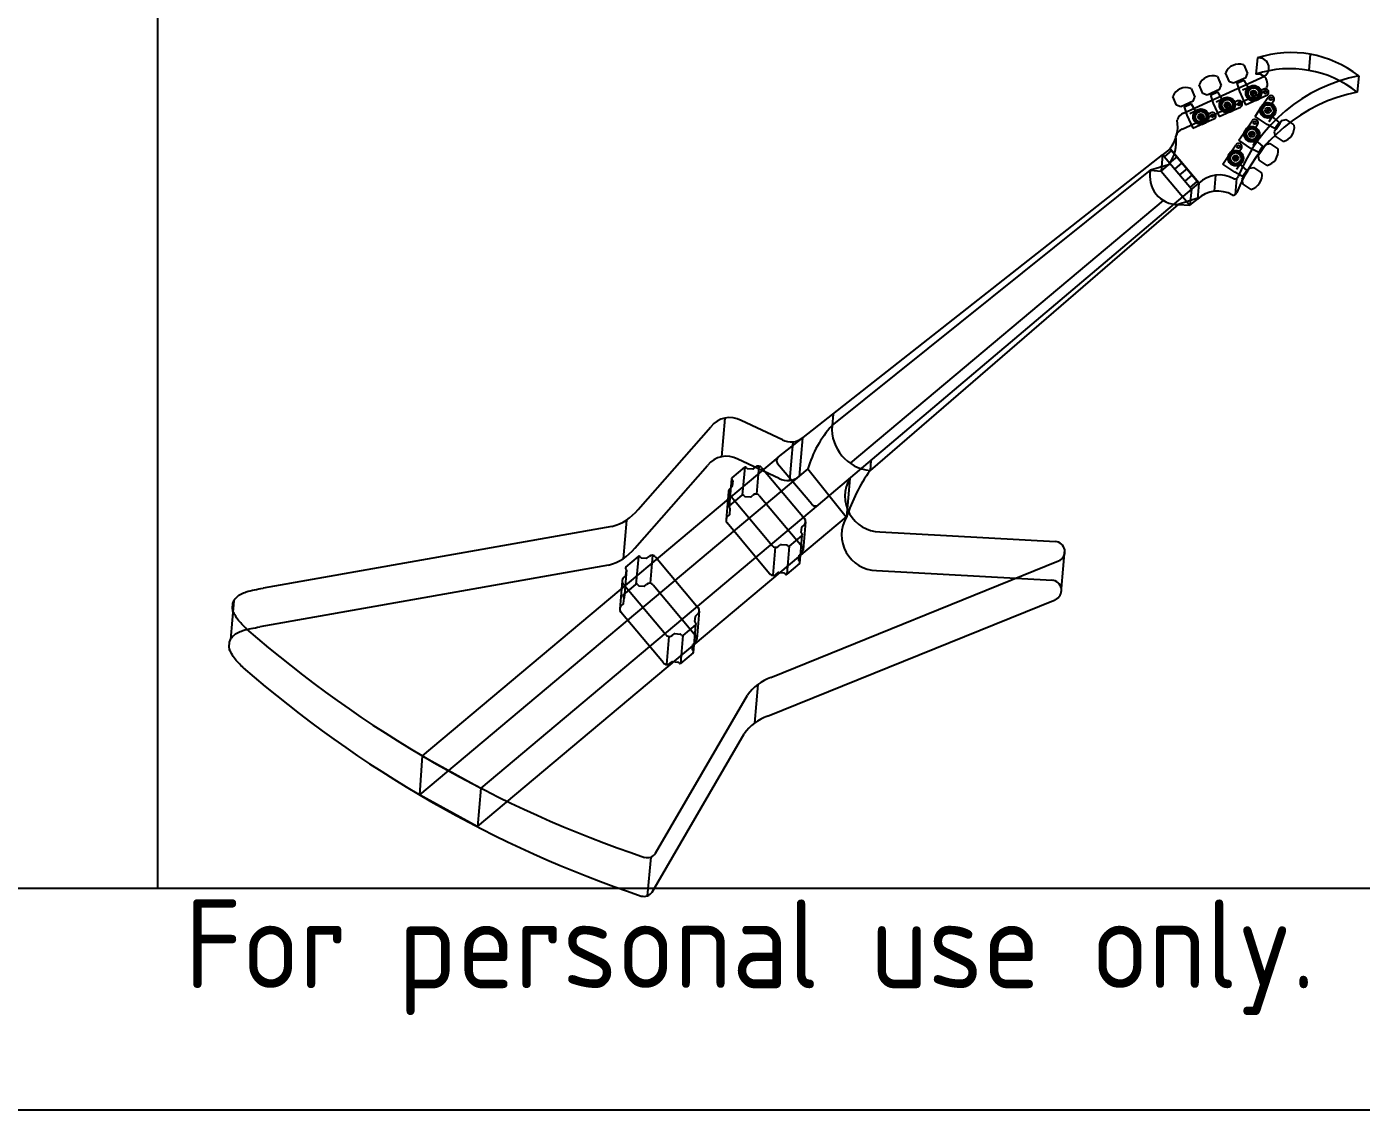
# Model space of a CAD drawing. Extents: x 25 to 1178, y 10 to 839.
# Drawn here: x 822.1 to 882.2, y 10 to 58.8 of the extents above; entities that cross this region are included whole.
import ezdxf
from ezdxf.enums import TextEntityAlignment as Align

# ---------------------------------------------------------------- set-up
doc = ezdxf.new("R2010")
doc.units = 0
doc.header["$LTSCALE"] = 10
for name, color, linetype in [('EXP_OUTLINE_BODY', 3, 'CONTINUOUS'), ('FRAME025', 7, 'CONTINUOUS'), ('FRAME050', 6, 'CONTINUOUS'), ('FRAME070', 5, 'CONTINUOUS'), ('Jackson_Headstock_reversed', 1, 'CONTINUOUS'), ('KEN_LAWRENCE_HEADSTOCK', 34, 'CONTINUOUS'), ('KEN_LAWRENCE_PEGHEAD', 7, 'CONTINUOUS'), ('NECK', 1, 'CONTINUOUS'), ('PICKUP_CAVITY', 1, 'CONTINUOUS'), ('tuners', 4, 'CONTINUOUS'), ('WM570---', 1, 'CONTINUOUS')]:
    doc.layers.add(name, color=color, linetype=linetype)
doc.styles.add('ISOCP', font='isocp.shx')

# ---------------------------------------------------------------- blocks, each defined once
blk = doc.blocks.new('A$C70AD4C9C')
at = {"layer": 'EXP_OUTLINE_BODY', "color": 3}
blk.add_line((159.6, 123.7), (275.2, 15.3), dxfattribs=at)
at = {"layer": 'EXP_OUTLINE_BODY'}
blk.add_line((0, 86.2), (266.1, 0), dxfattribs=at)
blk.add_arc((268.9, 8.7), 9.1, 252.0443, 46.835, dxfattribs=at)
blk = doc.blocks.new('drawingid')
at = {"layer": 'EXP_OUTLINE_BODY', "color": 1}
for p, q in [((-290.464, 37.422), (-290.527, 36.694)), ((-288.079, 37.589), (-288.143, 36.861)), ((-285.898, 36.611), (-285.961, 35.884)), ((-294.73, 33.053), (-294.793, 32.326)), ((-292.344, 32.141), (-292.407, 31.414)), ((-291.406, 31.991), (-291.469, 31.263)), ((-293.436, 31.51), (-293.499, 30.783)), ((-293.099, 31.785), (-293.162, 31.057))]:
    blk.add_line(p, q, dxfattribs=at)
at = {"layer": 'EXP_OUTLINE_BODY'}
for p, q in [((-314.455, 21.196), (-314.606, 19.452)), ((-318.36, 17.074), (-315.085, 20.803)), ((-311.396, 20.123), (-311.547, 18.379)), ((-310.958, 20.301), (-311.11, 18.558)), ((-318.511, 15.331), (-315.236, 19.059)), ((-308.824, 18.477), (-308.976, 16.733)), ((-319.539, 16.308), (-335.259, 13.526)), ((-318.89, 16.599), (-319.041, 14.856)), ((-299.291, 13.509), (-299.14, 15.253)), ((-319.69, 14.565), (-335.41, 11.783)), ((-336.58, 12.957), (-336.731, 11.212)), ((-336.769, 10.776), (-336.775, 10.715)), ((-312.97, 9.184), (-313.121, 7.44)), ((-317.578, 1.581), (-313.437, 8.705)), ((-317.729, -0.163), (-313.588, 6.961)), ((-317.795, 1.412), (-317.947, -0.331))]:
    blk.add_line(p, q, dxfattribs=at)
at = {"layer": 'EXP_OUTLINE_BODY', "color": 3}
for p, q in [((-311.859, 20.219), (-313.719, 21.088)), ((-312.01, 18.475), (-313.87, 19.344))]:
    blk.add_line(p, q, dxfattribs=at)
for centre, radius, start, end in [((-314.234, 20.139), 1.079, 61.47648, 142.06042), ((-311.47, 20.931), 0.812, 241.38134, 309.10994), ((-314.385, 18.396), 1.079, 61.47648, 142.06042), ((-311.621, 19.188), 0.812, 241.38134, 309.10994), ((-307.439, 17.672), 1.603, 149.835, 268.80875), ((-307.59, 15.929), 1.603, 149.835, 268.80875)]:
    blk.add_arc(centre, radius, start, end, dxfattribs=at)
at = {"layer": 'EXP_OUTLINE_BODY'}
for centre, radius, start, end in [((-320.147, 18.533), 2.306, 285.28184, 320.77036), ((-320.298, 16.79), 2.306, 285.28184, 320.77036), ((-301.179, 51.614), 52.979, 228.90423, 251.40731), ((-301.33, 49.871), 52.979, 228.90423, 251.40731), ((-311.593, 7.374), 2.274, 110.34705, 144.18502), ((-311.744, 5.631), 2.274, 110.34705, 144.18502), ((-317.952, 1.84), 0.455, 254.94142, 325.32047), ((-318.103, 0.096), 0.455, 254.94142, 325.32047)]:
    blk.add_arc(centre, radius, start, end, dxfattribs=at)
for points in [[(-336.003, 11.689), (-336.213, 11.904), (-336.566, 12.394), (-336.624, 12.544), (-336.625, 12.767), (-336.597, 12.92), (-336.512, 13.051), (-336.369, 13.194), (-336.262, 13.266), (-336.026, 13.361), (-335.259, 13.526)], [(-336.154, 9.945), (-336.364, 10.161), (-336.717, 10.65), (-336.775, 10.8), (-336.776, 11.024), (-336.748, 11.176), (-336.663, 11.308), (-336.52, 11.451), (-336.413, 11.523), (-336.177, 11.618), (-335.41, 11.783)]]:
    blk.add_spline(points, degree=3, dxfattribs=at)
at = {"layer": 'FRAME025'}
blk.add_line((-340, 0), (-340, 60), dxfattribs=at)
at = {"layer": 'FRAME070'}
blk.add_line((-340, 0), (-340, 60), dxfattribs=at)
at = {"layer": 'KEN_LAWRENCE_HEADSTOCK', "color": 1}
for p, q in [((-294.465, 32.61), (-295.277, 32.369)), ((-293.099, 31.114), (-294.037, 30.812))]:
    blk.add_line(p, q, dxfattribs=at)
at = {"layer": 'KEN_LAWRENCE_PEGHEAD', "color": 4}
for p, q in [((-291.726, 36.353), (-291.901, 36.748)), ((-291.079, 37.113), (-290.903, 36.719)), ((-290.977, 36.528), (-290.903, 36.719)), ((-292.913, 35.824), (-293.088, 36.219)), ((-292.265, 36.584), (-292.09, 36.189)), ((-292.163, 35.999), (-292.09, 36.189)), ((-291.536, 36.28), (-291.726, 36.353)), ((-290.977, 36.528), (-291.536, 36.28)), ((-291.408, 36.337), (-291.393, 36.312)), ((-291.405, 36.338), (-291.108, 36.47)), ((-291.393, 36.312), (-291.096, 36.444)), ((-291.387, 36.283), (-291.078, 36.42)), ((-291.387, 36.283), (-291.268, 35.907)), ((-291.38, 36.317), (-291.369, 36.291)), ((-290.879, 36.079), (-291.137, 35.965)), ((-291.108, 36.438), (-291.097, 36.412)), ((-291.096, 36.444), (-291.105, 36.472)), ((-291.078, 36.42), (-290.879, 36.079)), ((-294.1, 35.294), (-294.275, 35.689)), ((-293.452, 36.054), (-293.277, 35.659)), ((-293.35, 35.469), (-293.277, 35.659)), ((-292.723, 35.751), (-292.913, 35.824)), ((-292.163, 35.999), (-292.723, 35.751)), ((-292.595, 35.807), (-292.58, 35.782)), ((-292.592, 35.809), (-292.295, 35.941)), ((-292.58, 35.782), (-292.283, 35.914)), ((-292.574, 35.753), (-292.265, 35.89)), ((-292.574, 35.753), (-292.455, 35.377)), ((-292.567, 35.788), (-292.555, 35.761)), ((-292.066, 35.55), (-292.324, 35.435)), ((-292.295, 35.909), (-292.283, 35.882)), ((-292.283, 35.914), (-292.292, 35.942)), ((-292.265, 35.89), (-292.066, 35.55)), ((-291.352, 35.484), (-291.514, 35.412)), ((-291.268, 35.907), (-291.004, 35.313)), ((-290.539, 35.915), (-290.757, 35.818)), ((-290.509, 35.848), (-290.728, 35.751)), ((-290.501, 35.536), (-290.043, 35.739)), ((-290.165, 36.013), (-290.327, 35.942)), ((-290.256, 35.244), (-289.977, 35.66)), ((-289.728, 35.492), (-289.827, 35.345)), ((-293.91, 35.221), (-294.1, 35.294)), ((-293.35, 35.469), (-293.91, 35.221)), ((-293.781, 35.278), (-293.767, 35.253)), ((-293.778, 35.279), (-293.481, 35.411)), ((-293.767, 35.253), (-293.47, 35.384)), ((-293.761, 35.223), (-293.452, 35.36)), ((-293.761, 35.223), (-293.642, 34.848)), ((-293.754, 35.258), (-293.742, 35.232)), ((-293.253, 35.02), (-293.51, 34.906)), ((-293.482, 35.379), (-293.47, 35.352)), ((-293.47, 35.384), (-293.478, 35.412)), ((-293.452, 35.36), (-293.253, 35.02)), ((-292.539, 34.954), (-292.701, 34.882)), ((-292.455, 35.377), (-292.191, 34.783)), ((-291.726, 35.385), (-291.944, 35.288)), ((-291.696, 35.319), (-291.915, 35.222)), ((-291.688, 35.006), (-291.23, 35.21)), ((-289.95, 35.182), (-290.084, 34.984)), ((-289.89, 35.141), (-290.023, 34.943)), ((-293.642, 34.848), (-293.378, 34.253)), ((-292.912, 34.855), (-293.131, 34.758)), ((-292.883, 34.789), (-293.102, 34.692)), ((-292.875, 34.477), (-292.417, 34.68)), ((-290.984, 34.167), (-290.704, 34.583)), ((-290.024, 34.425), (-290.563, 34.788)), ((-290.455, 34.415), (-290.554, 34.268)), ((-289.675, 34.242), (-290.024, 34.425)), ((-289.787, 34.777), (-289.944, 34.544)), ((-289.486, 34.522), (-289.787, 34.777)), ((-289.361, 34.604), (-289.703, 34.096)), ((-289.675, 34.242), (-289.486, 34.522)), ((-289.647, 34.231), (-289.466, 34.501)), ((-289.623, 34.215), (-289.441, 34.485)), ((-289.473, 34.489), (-289.497, 34.506)), ((-289.466, 34.501), (-289.44, 34.487)), ((-289.361, 34.604), (-289.161, 34.643)), ((-288.803, 34.402), (-289.161, 34.643)), ((-290.752, 33.348), (-291.291, 33.711)), ((-290.678, 34.105), (-290.811, 33.907)), ((-290.617, 34.065), (-290.751, 33.866)), ((-290.515, 33.7), (-290.672, 33.467)), ((-290.214, 33.446), (-290.515, 33.7)), ((-289.703, 34.096), (-289.664, 33.896)), ((-289.639, 34.243), (-289.664, 34.259)), ((-289.664, 33.896), (-289.306, 33.655)), ((-289.625, 34.212), (-289.647, 34.231)), ((-294.398, 33.332), (-294.73, 33.053)), ((-294.329, 33.251), (-294.662, 32.972)), ((-294.402, 33.337), (-293.099, 31.785)), ((-293.103, 31.789), (-294.398, 33.332)), ((-291.712, 33.09), (-291.432, 33.506)), ((-291.183, 33.338), (-291.282, 33.192)), ((-290.402, 33.165), (-290.752, 33.348)), ((-290.089, 33.527), (-290.431, 33.019)), ((-290.402, 33.165), (-290.214, 33.446)), ((-290.367, 33.166), (-290.391, 33.182)), ((-290.375, 33.154), (-290.193, 33.424)), ((-290.352, 33.135), (-290.375, 33.154)), ((-290.351, 33.138), (-290.169, 33.408)), ((-290.201, 33.413), (-290.225, 33.429)), ((-290.193, 33.424), (-290.167, 33.41)), ((-290.089, 33.527), (-289.889, 33.566)), ((-289.531, 33.325), (-289.889, 33.566)), ((-293.436, 31.51), (-294.73, 33.053)), ((-294.095, 32.972), (-294.428, 32.693)), ((-293.862, 32.694), (-294.194, 32.414)), ((-291.48, 32.271), (-292.019, 32.634)), ((-291.405, 33.028), (-291.539, 32.83)), ((-291.345, 32.988), (-291.479, 32.789)), ((-291.242, 32.624), (-291.399, 32.39)), ((-290.941, 32.369), (-291.242, 32.624)), ((-290.817, 32.45), (-290.617, 32.489)), ((-290.259, 32.248), (-290.617, 32.489)), ((-290.431, 33.019), (-290.392, 32.819)), ((-290.392, 32.819), (-290.033, 32.578)), ((-293.639, 32.428), (-293.972, 32.149)), ((-293.405, 32.15), (-293.738, 31.871)), ((-293.171, 31.871), (-293.504, 31.592)), ((-291.13, 32.088), (-291.48, 32.271)), ((-290.817, 32.45), (-291.158, 31.942)), ((-291.158, 31.942), (-291.119, 31.742)), ((-291.13, 32.088), (-290.941, 32.369)), ((-291.095, 32.089), (-291.119, 32.105)), ((-291.102, 32.077), (-290.921, 32.347)), ((-291.08, 32.059), (-291.102, 32.077)), ((-291.078, 32.061), (-290.897, 32.331)), ((-290.929, 32.336), (-290.953, 32.352)), ((-290.921, 32.347), (-290.895, 32.334)), ((-293.103, 31.789), (-293.436, 31.51)), ((-291.119, 31.742), (-290.761, 31.501))]:
    blk.add_line(p, q, dxfattribs=at)
at = {"layer": 'KEN_LAWRENCE_PEGHEAD', "color": 1}
for p, q in [((-293.79, 34.936), (-290.148, 36.602)), ((-293.853, 34.208), (-290.211, 35.875))]:
    blk.add_line(p, q, dxfattribs=at)
at = {"layer": 'KEN_LAWRENCE_PEGHEAD', "color": 4}
for points in [[(-290.604, 36.106), (-290.382, 35.945), (-290.411, 35.671), (-290.662, 35.56), (-290.885, 35.721), (-290.856, 35.995)], [(-291.791, 35.577), (-291.569, 35.415), (-291.598, 35.141), (-291.849, 35.03), (-292.071, 35.192), (-292.042, 35.465)], [(-292.978, 35.047), (-292.756, 34.885), (-292.785, 34.612), (-293.036, 34.5), (-293.258, 34.662), (-293.229, 34.936)], [(-289.712, 35.044), (-289.833, 35.291), (-290.108, 35.31), (-290.261, 35.081), (-290.14, 34.834), (-289.866, 34.815)], [(-290.44, 33.967), (-290.561, 34.214), (-290.835, 34.233), (-290.989, 34.005), (-290.868, 33.757), (-290.594, 33.739)], [(-291.168, 32.89), (-291.289, 33.137), (-291.563, 33.156), (-291.716, 32.928), (-291.596, 32.681), (-291.321, 32.662)]]:
    blk.add_lwpolyline(points, close=True, dxfattribs=at)
for points in [[(-292.196, 35.492), (-292.324, 35.435)], [(-291.009, 36.022), (-291.137, 35.965)], [(-291.004, 35.313), (-290.501, 35.536)], [(-293.383, 34.962), (-293.51, 34.906)], [(-292.191, 34.783), (-291.688, 35.006)], [(-290.563, 34.788), (-290.256, 35.244)], [(-293.378, 34.253), (-292.875, 34.477)], [(-289.866, 34.659), (-289.944, 34.544)], [(-291.291, 33.711), (-290.984, 34.167)], [(-292.019, 32.634), (-291.712, 33.09)], [(-290.594, 33.582), (-290.672, 33.467)], [(-291.322, 32.505), (-291.399, 32.39)]]:
    blk.add_lwpolyline(points, dxfattribs=at)
for centre, radius in [((-290.633, 35.833), 0.35), ((-290.633, 35.833), 0.325), ((-290.633, 35.833), 0.25), ((-291.82, 35.303), 0.35), ((-291.82, 35.303), 0.325), ((-291.817, 35.305), 0.25), ((-290.633, 35.833), 0.125), ((-290.104, 35.876), 0.0625), ((-289.852, 35.576), 0.0625), ((-293.007, 34.774), 0.35), ((-293.007, 34.774), 0.325), ((-293.01, 34.772), 0.25), ((-293.007, 34.774), 0.125), ((-292.478, 34.817), 0.0625), ((-291.82, 35.303), 0.125), ((-291.291, 35.347), 0.0625), ((-289.987, 35.062), 0.35), ((-289.987, 35.062), 0.325), ((-289.987, 35.062), 0.25), ((-289.987, 35.062), 0.125), ((-290.714, 33.986), 0.35), ((-290.714, 33.986), 0.325), ((-290.58, 34.499), 0.0625), ((-290.712, 33.988), 0.25), ((-290.714, 33.986), 0.125), ((-291.442, 32.909), 0.35), ((-291.442, 32.909), 0.325), ((-291.444, 32.906), 0.25), ((-291.307, 33.422), 0.0625), ((-291.442, 32.909), 0.125)]:
    blk.add_circle(centre, radius, dxfattribs=at)
at = {"layer": 'KEN_LAWRENCE_PEGHEAD', "color": 1}
for centre, radius, start, end in [((-288.939, 32.747), 4.917, 51.80184, 108.07446), ((-290.395, 36.977), 0.45, 303.41284, 98.79011), ((-289.002, 32.02), 4.917, 51.80184, 108.07446), ((-290.458, 36.25), 0.45, 303.41284, 98.79011), ((-284.459, 29.369), 7.384, 101.23808, 158.43894), ((-284.522, 28.641), 7.384, 101.23808, 158.43894), ((-293.637, 34.509), 0.453, 109.70062, 164.85031), ((-295.654, 34.34), 1.604, 321.29509, 10.29872), ((-295.717, 33.613), 1.604, 321.29509, 10.29872), ((-293.701, 33.781), 0.453, 109.70062, 164.85031), ((-292.186, 30.828), 1.323, 60.0728, 133.66133), ((-291.488, 32.143), 0.173, 257.39698, 339.593), ((-292.249, 30.1), 1.323, 60.0728, 133.66133), ((-291.551, 31.415), 0.173, 257.39698, 339.593)]:
    blk.add_arc(centre, radius, start, end, dxfattribs=at)
at = {"layer": 'KEN_LAWRENCE_PEGHEAD', "color": 4}
for centre, radius, start, end in [((-291.289, 36.479), 0.669, 71.64769, 156.2339), ((-293.663, 35.419), 0.669, 71.64769, 156.2339), ((-292.476, 35.949), 0.669, 71.64769, 156.2339), ((-291.291, 35.347), 0.15, 293.94079, 113.94079), ((-290.63, 35.834), 0.125, 187.01969, 220.86189), ((-290.636, 35.832), 0.125, 7.01969, 40.86189), ((-290.104, 35.876), 0.15, 293.94079, 113.94079), ((-289.852, 35.576), 0.15, 326.05921, 146.05921), ((-292.478, 34.817), 0.15, 293.94079, 113.94079), ((-291.817, 35.305), 0.125, 187.01969, 220.86189), ((-291.823, 35.302), 0.125, 7.01969, 40.86189), ((-289.985, 35.065), 0.125, 219.13811, 252.98031), ((-289.989, 35.06), 0.125, 39.13811, 72.98031), ((-293.004, 34.775), 0.125, 187.01969, 220.86189), ((-293.01, 34.772), 0.125, 7.01969, 40.86189), ((-290.58, 34.499), 0.15, 326.05921, 146.05921), ((-289.465, 34.304), 0.669, 283.7661, 8.35231), ((-290.712, 33.988), 0.125, 219.13811, 252.98031), ((-290.716, 33.983), 0.125, 39.13811, 72.98031), ((-291.307, 33.422), 0.15, 326.05921, 146.05921), ((-290.192, 33.228), 0.669, 283.7661, 8.35231), ((-291.44, 32.912), 0.125, 219.13811, 252.98031), ((-291.444, 32.906), 0.125, 39.13811, 72.98031), ((-290.92, 32.151), 0.669, 283.7661, 8.35231)]:
    blk.add_arc(centre, radius, start, end, dxfattribs=at)
at = {"layer": 'NECK'}
for p, q in [((-312.048, 19.436), (-294.73, 33.053)), ((-309.627, 20.855), (-295.277, 32.369)), ((-293.436, 31.51), (-310.246, 17.284)), ((-294.702, 31.003), (-308.812, 19.163)), ((-294.037, 30.812), (-307.914, 18.837)), ((-309.581, 21.376), (-309.627, 20.855)), ((-307.875, 19.29), (-307.914, 18.837)), ((-310.543, 17.308), (-312.078, 19.137))]:
    blk.add_line(p, q, dxfattribs=at)
at = {"layer": 'NECK', "color": 1}
for p, q in [((-294.793, 32.326), (-294.461, 32.605)), ((-295.277, 32.369), (-294.793, 32.326)), ((-294.793, 32.326), (-293.499, 30.783)), ((-294.037, 30.812), (-293.499, 30.783)), ((-293.499, 30.783), (-293.162, 31.057)), ((-312.048, 19.436), (-328.087, 5.977)), ((-310.712, 18.903), (-328.212, 4.219)), ((-310.712, 18.903), (-308.983, 16.739)), ((-310.246, 17.284), (-325.453, 4.524)), ((-308.983, 16.739), (-325.613, 2.785)), ((-328.087, 5.977), (-328.212, 4.219)), ((-328.087, 5.977), (-325.453, 4.524)), ((-325.613, 2.785), (-328.212, 4.219)), ((-325.453, 4.524), (-325.605, 2.78))]:
    blk.add_line(p, q, dxfattribs=at)
at = {"layer": 'NECK'}
for centre, radius, start, end in [((-294.031, 32.089), 1.277, 167.32883, 269.70058), ((-306.034, 17.58), 4.861, 137.64881, 164.22029), ((-307.737, 20.723), 1.894, 175.99242, 264.62824), ((-311.917, 19.272), 0.21, 128.51471, 220), ((-300.99, 14.024), 8.433, 145.19704, 161.25905), ((-310.383, 17.443), 0.21, 220, 310.72999)]:
    blk.add_arc(centre, radius, start, end, dxfattribs=at)
at = {"layer": 'PICKUP_CAVITY'}
for p, q in [((-314.131, 18.499), (-313.561, 18.977)), ((-313.561, 18.977), (-313.67, 17.715)), ((-313.49, 18.971), (-313.464, 18.939)), ((-313.43, 18.922), (-313.197, 18.901)), ((-313.16, 18.913), (-313.079, 18.981)), ((-312.926, 19.029), (-313.036, 17.767)), ((-312.784, 18.955), (-310.867, 16.67)), ((-314.148, 18.465), (-314.258, 17.203)), ((-314.218, 18.025), (-314.137, 18.093)), ((-314.111, 18.397), (-314.137, 18.428)), ((-314.099, 18.361), (-314.119, 18.127)), ((-314.292, 17.883), (-314.402, 16.621)), ((-312.327, 15.445), (-314.244, 17.73)), ((-314.24, 17.237), (-313.67, 17.715)), ((-313.6, 17.708), (-313.574, 17.677)), ((-313.54, 17.66), (-313.306, 17.639)), ((-313.27, 17.651), (-313.189, 17.719)), ((-312.893, 17.693), (-310.976, 15.408)), ((-314.22, 17.135), (-314.246, 17.166)), ((-314.229, 16.865), (-314.209, 17.098)), ((-312.437, 14.183), (-314.354, 16.468)), ((-314.328, 16.763), (-314.247, 16.831)), ((-311.012, 16.039), (-310.991, 16.273)), ((-310.893, 16.375), (-310.974, 16.307)), ((-310.819, 16.517), (-310.928, 15.255)), ((-310.98, 15.901), (-311.55, 15.423)), ((-310.98, 15.901), (-311.09, 14.639)), ((-311, 16.003), (-310.974, 15.972)), ((-312.185, 15.371), (-312.294, 14.109)), ((-312.032, 15.419), (-311.951, 15.487)), ((-311.914, 15.499), (-311.681, 15.478)), ((-311.55, 15.423), (-311.66, 14.161)), ((-311.62, 15.429), (-311.647, 15.461)), ((-311.002, 15.113), (-311.083, 15.045)), ((-318.92, 14.48), (-318.35, 14.958)), ((-318.35, 14.958), (-318.46, 13.696)), ((-318.28, 14.952), (-318.254, 14.92)), ((-318.22, 14.903), (-317.986, 14.882)), ((-317.95, 14.894), (-317.869, 14.962)), ((-317.716, 15.01), (-317.825, 13.748)), ((-317.573, 14.936), (-315.656, 12.651)), ((-311.09, 14.639), (-311.66, 14.161)), ((-311.121, 14.777), (-311.101, 15.011)), ((-311.11, 14.741), (-311.084, 14.71)), ((-319.082, 13.864), (-319.191, 12.602)), ((-319.008, 14.006), (-318.927, 14.074)), ((-318.889, 14.342), (-318.998, 13.079)), ((-318.9, 14.378), (-318.926, 14.409)), ((-318.909, 14.108), (-318.889, 14.342)), ((-312.141, 14.157), (-312.06, 14.225)), ((-312.024, 14.237), (-311.79, 14.216)), ((-311.73, 14.167), (-311.756, 14.199)), ((-317.117, 11.426), (-319.034, 13.711)), ((-319.03, 13.218), (-318.46, 13.696)), ((-318.39, 13.69), (-318.363, 13.658)), ((-318.329, 13.641), (-318.096, 13.62)), ((-318.059, 13.632), (-317.978, 13.7)), ((-317.683, 13.674), (-315.766, 11.389)), ((-319.117, 12.744), (-319.036, 12.812)), ((-319.01, 13.116), (-319.036, 13.147)), ((-319.019, 12.846), (-318.998, 13.079)), ((-317.226, 10.164), (-319.143, 12.449)), ((-315.801, 12.021), (-315.781, 12.254)), ((-315.682, 12.356), (-315.763, 12.288)), ((-315.608, 12.498), (-315.718, 11.236)), ((-316.821, 11.4), (-316.74, 11.468)), ((-316.704, 11.48), (-316.47, 11.459)), ((-316.41, 11.411), (-316.436, 11.442)), ((-315.77, 11.882), (-316.34, 11.404)), ((-315.77, 11.882), (-315.879, 10.62)), ((-315.79, 11.984), (-315.764, 11.953)), ((-316.974, 11.352), (-317.084, 10.09)), ((-316.34, 11.404), (-316.449, 10.142)), ((-315.911, 10.758), (-315.891, 10.992)), ((-315.792, 11.094), (-315.873, 11.026)), ((-315.879, 10.62), (-316.449, 10.142)), ((-315.9, 10.722), (-315.873, 10.691)), ((-316.931, 10.138), (-316.85, 10.206)), ((-316.813, 10.218), (-316.58, 10.197)), ((-316.52, 10.148), (-316.546, 10.18))]:
    blk.add_line(p, q, dxfattribs=at)
for centre, radius, start, end in [((-313.529, 18.938), 0.05, 40, 130), ((-313.426, 18.972), 0.05, 220, 265), ((-313.192, 18.951), 0.05, 265, 310), ((-312.944, 18.82), 0.21, 40, 130), ((-314.098, 18.46), 0.05, 130, 220), ((-314.169, 18.131), 0.05, 310, 355), ((-314.149, 18.365), 0.05, 355, 40), ((-314.083, 17.864), 0.21, 130, 220), ((-313.638, 17.676), 0.05, 40, 130), ((-313.535, 17.709), 0.05, 220, 265), ((-313.302, 17.689), 0.05, 265, 310), ((-313.054, 17.558), 0.21, 40, 130), ((-314.208, 17.198), 0.05, 130, 220), ((-314.279, 16.869), 0.05, 310, 355), ((-314.258, 17.103), 0.05, 355, 40), ((-314.193, 16.602), 0.21, 130, 220), ((-310.942, 16.269), 0.05, 130, 175), ((-311.027, 16.536), 0.21, 310, 40), ((-310.962, 16.035), 0.05, 175, 220), ((-311.012, 15.94), 0.05, 310, 40), ((-312.166, 15.58), 0.21, 220, 310), ((-311.919, 15.449), 0.05, 85, 130), ((-311.685, 15.429), 0.05, 40, 85), ((-311.582, 15.462), 0.05, 220, 310), ((-311.051, 15.007), 0.05, 130, 175), ((-311.137, 15.274), 0.21, 310, 40), ((-318.888, 14.441), 0.05, 130, 220), ((-318.318, 14.919), 0.05, 40, 130), ((-318.216, 14.953), 0.05, 220, 265), ((-317.982, 14.932), 0.05, 265, 310), ((-317.734, 14.801), 0.21, 40, 130), ((-311.072, 14.773), 0.05, 175, 220), ((-311.122, 14.678), 0.05, 310, 40), ((-318.873, 13.845), 0.21, 130, 220), ((-318.959, 14.112), 0.05, 310, 355), ((-318.938, 14.346), 0.05, 355, 40), ((-312.276, 14.318), 0.21, 220, 310), ((-312.028, 14.187), 0.05, 85, 130), ((-311.794, 14.166), 0.05, 40, 85), ((-311.692, 14.2), 0.05, 220, 310), ((-318.428, 13.657), 0.05, 40, 130), ((-318.325, 13.69), 0.05, 220, 265), ((-318.091, 13.67), 0.05, 265, 310), ((-317.844, 13.539), 0.21, 40, 130), ((-318.983, 12.583), 0.21, 130, 220), ((-318.998, 13.179), 0.05, 130, 220), ((-319.068, 12.85), 0.05, 310, 355), ((-319.048, 13.084), 0.05, 355, 40), ((-315.817, 12.517), 0.21, 310, 40), ((-315.731, 12.25), 0.05, 130, 175), ((-316.956, 11.561), 0.21, 220, 310), ((-316.708, 11.43), 0.05, 85, 130), ((-316.475, 11.41), 0.05, 40, 85), ((-315.752, 12.016), 0.05, 175, 220), ((-315.802, 11.921), 0.05, 310, 40), ((-316.372, 11.443), 0.05, 220, 310), ((-315.841, 10.988), 0.05, 130, 175), ((-315.927, 11.255), 0.21, 310, 40), ((-315.861, 10.754), 0.05, 175, 220), ((-315.912, 10.659), 0.05, 310, 40), ((-317.066, 10.299), 0.21, 220, 310), ((-316.818, 10.168), 0.05, 85, 130), ((-316.584, 10.147), 0.05, 40, 85), ((-316.481, 10.181), 0.05, 220, 310)]:
    blk.add_arc(centre, radius, start, end, dxfattribs=at)
at = {"layer": 'NECK', "color": 1, "xscale": 0.05000000000000011, "yscale": 0.04999999999997956, "zscale": 0.05, "rotation": 40.00000000000072}
for p in [(-309.612, 6.202), (-309.763, 4.459)]:
    blk.add_blockref('A$C70AD4C9C', p, dxfattribs=at)
at = {"layer": 'FRAME025', "style": 'ISOCP'}
for tag, p in [('DRBY', (-335.995, 42.946)), ('DATE', (-79.543, 43.032)), ('SCALE', (-36, 43.032)), ('REV', (-65.917, 3.684)), ('SHEET', (-35.864, 3.684))]:
    blk.add_attdef(tag, p, '', height=5, dxfattribs=at)
at = {"layer": 'FRAME025', "style": 'ISOCP', "width": 0.8}
blk.add_attdef('FILENAME', (-146, 43.032), '', height=5, dxfattribs=at)
at = {"layer": 'FRAME025', "style": 'ISOCP', "width": 1.5}
blk.add_attdef('PSIZE', text='', height=6, dxfattribs=at).set_placement((-105.251, 10), align=Align.MIDDLE_LEFT)
at = {"layer": 'FRAME050', "color": 7, "style": 'ISOCP'}
blk.add_text('For personal use only. Not to be sold in any form without the authors written permission.', height=4, dxfattribs=at).set_placement((-338.79, -2.5), align=Align.MIDDLE_LEFT)
at = {"layer": 'FRAME050', "color": 7, "style": 'ISOCP', "width": 1.5}
for tag, p in [('DRPURP', (-213, 48.968)), ('DRNAME', (-95, 30))]:
    blk.add_attdef(tag, text='', height=10, dxfattribs=at).set_placement(p, align=Align.MIDDLE_CENTER)
blk = doc.blocks.new('A0')
at = {"layer": 'WM570---', "color": 5, "ltscale": 0.5}
blk.add_line((1143, 10), (10, 10), dxfattribs=at)
at = {"layer": 'WM570---', "ltscale": 0.5}
blk.add_line((1153, 0), (0, 0), dxfattribs=at)

msp = doc.modelspace()

# ---------------------------------------------------------------- block references
at = {"layer": 'Jackson_Headstock_reversed', "color": 1}
msp.add_blockref('drawingid', (1168, 20), dxfattribs=at)
at = {"layer": 'tuners', "color": 1}
msp.add_blockref('A0', (25, 10), dxfattribs=at)

doc.saveas('drawing.dxf')
